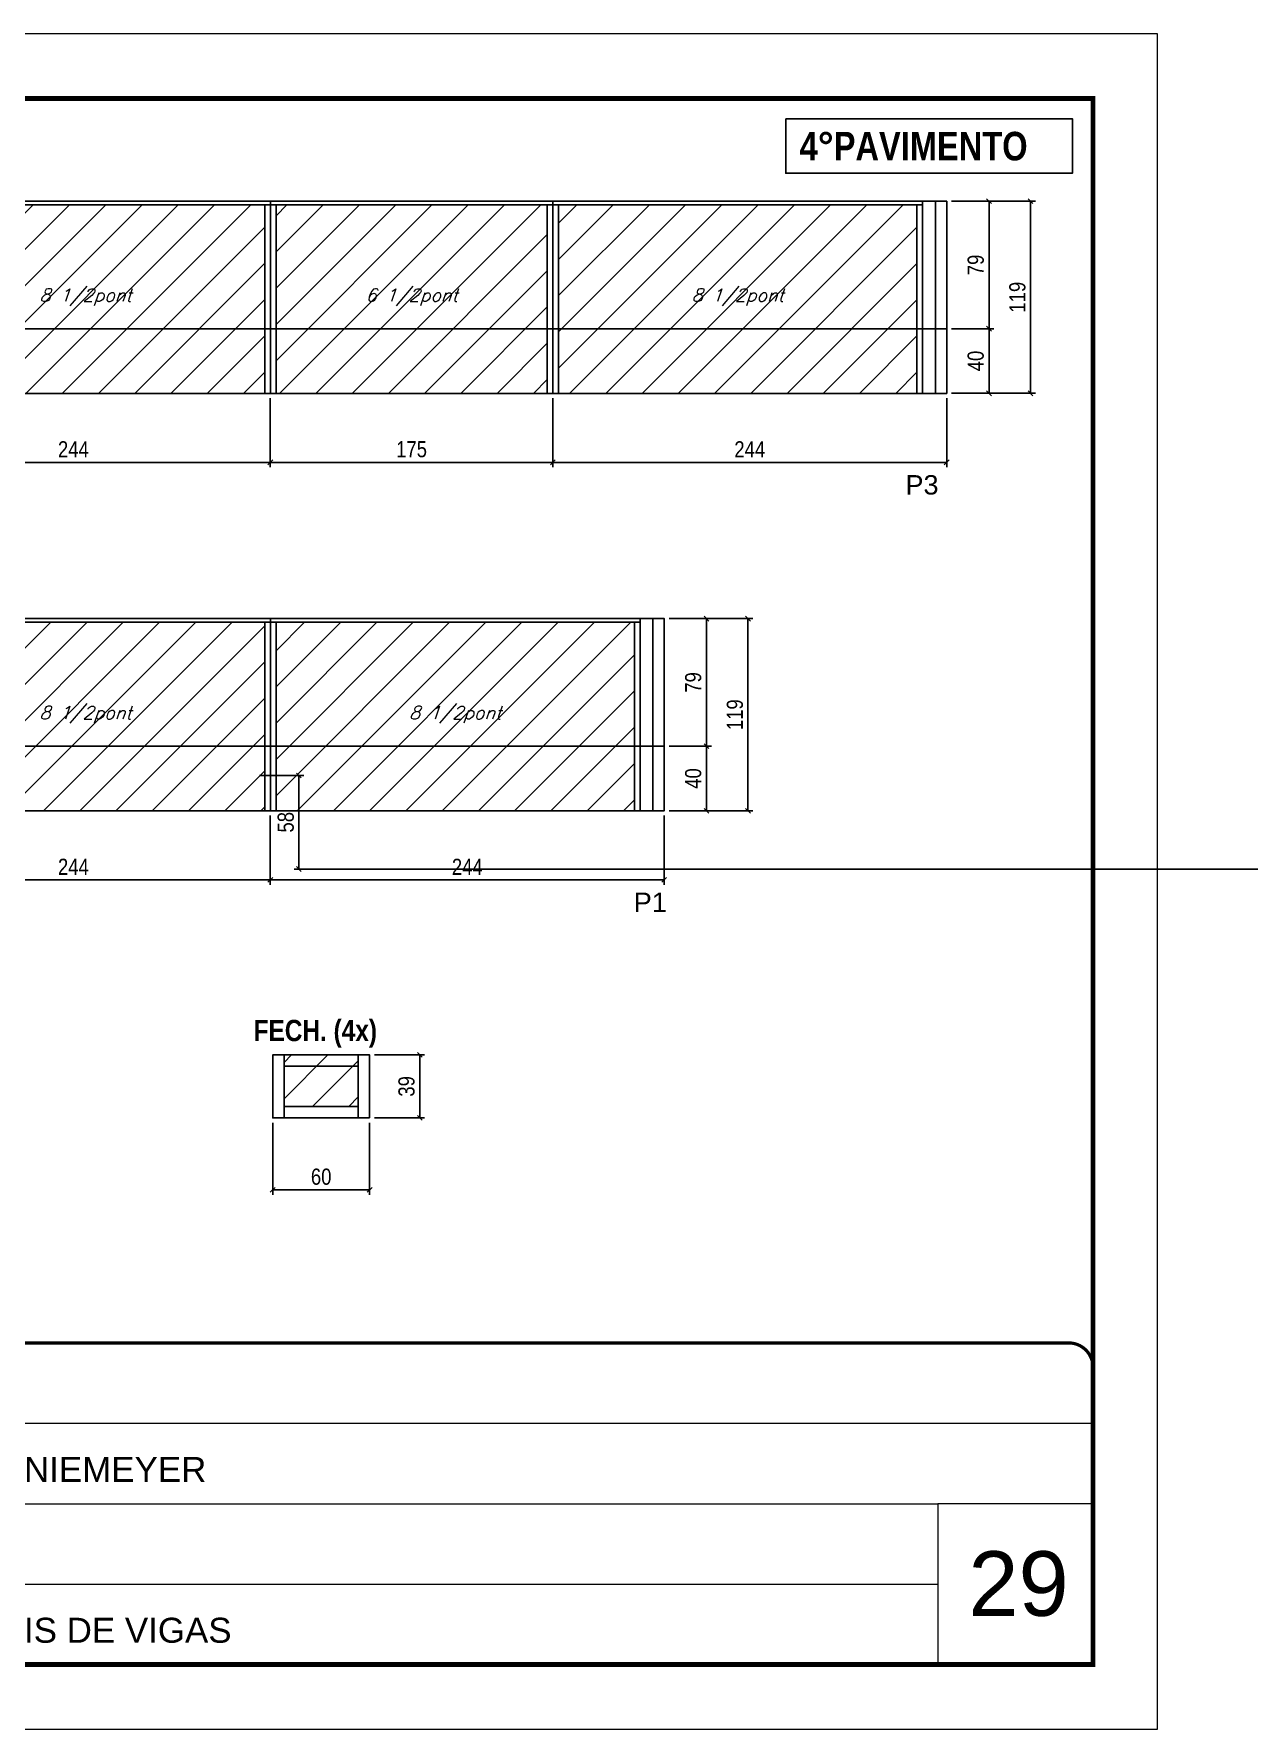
# Model space of a CAD drawing. Extents: x 3330 to 22105, y 1197 to 30204.
# Drawn here: x 13635 to 14388, y 20723 to 21773 of the extents above; entities that cross this region are included whole.
import ezdxf

# ---------------------------------------------------------------- set-up
doc = ezdxf.new("R2010")
doc.units = 0
doc.linetypes.add('CONTINUO', pattern=[0])
doc.linetypes.add('DASHED', pattern=[0.75, 0.5, -0.25])
for name, color, linetype in [('5', 5, 'Continuous'), ('COTA', 241, 'Continuous'), ('NOMENCLATURA', 7, 'Continuous'), ('Painéis', 200, 'Continuous'), ('SARR_2.2x7', 40, 'Continuous'), ('SARR_3.5x7', 81, 'Continuous'), ('texto', 7, 'Continuous')]:
    doc.layers.add(name, color=color, linetype=linetype)
for name, color, linetype, lineweight in [('CARIMBO', 255, 'Continuous', 9), ('Folhas', 255, 'Continuous', 9), ('Hachura', 251, 'Continuous', 9), ('SARRAFO DE PRESSAO', 251, 'DASHED', 9)]:
    doc.layers.add(name, color=color, linetype=linetype, lineweight=lineweight)
doc.styles.add('ARIAL', font='arial.ttf')
doc.styles.add('COTA TECNICA', font='techl___.ttf', dxfattribs={"height": 10})
doc.styles.add('Romans', font='romans.shx')
doc.styles.get("Standard").update_dxf_attribs({"font": 'arial.ttf'})
doc.styles.add('TECNICA', font='techb___.ttf', dxfattribs={"height": 10})
doc.styles.add('Tecnologia', font='')
doc.styles.get('Tecnologia').set_extended_font_data('Forgotten Futurist')
doc.dimstyles.new('PAINEL', dxfattribs={"dimtxt": 10, "dimasz": 3, "dimexe": 3, "dimexo": 3, "dimgap": 3, "dimtad": 1, "dimdec": 1, "dimzin": 12, "dimdsep": 46, "dimtxsty": 'COTA TECNICA', "dimblk1": 'OBLIQUE', "dimblk2": 'OBLIQUE', "dimsah": 1, "dimcen": 0.9, "dimclrd": 4, "dimclre": 4, "dimclrt": 240, "dimadec": 1, "dimazin": 3, "dimtfac": 1, "dimtdec": 1, "dimtmove": 0, "dimatfit": 3, "dimfxl": 1, "dimtolj": 1, "dimtzin": 12, "dimarcsym": 0})
pattern_1 = [(45, (-116174.941, -6575.657), (-11.2253202, 11.2253202), [])]

# ---------------------------------------------------------------- blocks, each defined once
blk = doc.blocks.new('9999999999')
at = {"color": 30, "linetype": 'CONTINUO'}
for p, q in [((98564.6, 34230.2), (98564.6, 34429.4)), ((98564.6, 34379.6), (99584, 34379.6)), ((98564.6, 34329.8), (99488, 34329.8)), ((99584, 34329.8), (99488, 34329.8)), ((99488, 34329.8), (99488, 34230.2)), ((98564.6, 34280), (99488, 34280))]:
    blk.add_line(p, q, dxfattribs=at)
at = {"color": 30, "linetype": 'CONTINUO', "const_width": 2}
blk.add_lwpolyline([(99584, 34230.2), (99584, 34414.4, 0.414214), (99569, 34429.4), (98229, 34429.4, 0.414214), (98214, 34414.4), (98214, 34245.2, 0.414214), (98229, 34230.2), (99584, 34230.2)], format="xyb", dxfattribs=at)
at = {"layer": 'Folhas'}
blk.add_lwpolyline([(98139, 34190.2), (99624, 34190.2), (99624, 35240.2), (98139, 35240.2)], close=True, dxfattribs=at)
at = {"layer": 'Folhas', "color": 30, "const_width": 3}
blk.add_lwpolyline([(98214, 34230.2), (99584, 34230.2), (99584, 35200.2), (98214, 35200.2)], close=True, dxfattribs=at)
at = {"color": 7, "linetype": 'Continuous', "ltscale": 5, "style": 'ARIAL'}
for s, height, p in [('TRISUL', 15.48, (98837.7, 34393.1)), ('VALDIR NIEMEYER', 15.483, (98837.7, 34343.3)), ('TIPO 1', 15.48, (98837.7, 34293.5)), ('NOVA SISTEMAS CONSTRUTIVOS', 11.059, (98263.2, 34267.2)), ('LATERAIS DE VIGAS', 15.483, (98837.7, 34243.7))]:
    blk.add_text(s, height=height, dxfattribs=at).set_placement(p)
at = {"layer": 'Folhas', "color": 7, "style": 'Tecnologia', "width": 1.5}
for s, p in [('CLIENTE:', (98573.7, 34397.2)), ('OBRA:', (98573.7, 34347.3)), ('PAVIMENTO:', (98573.7, 34297.5)), ('PROJETO:', (98573.7, 34247.7))]:
    blk.add_text(s, height=14, dxfattribs=at).set_placement(p)
blk = doc.blocks.new('_Oblique')
at = {"color": 0, "linetype": 'ByBlock', "lineweight": -2}
blk.add_line((-0.5, -0.5), (0.5, 0.5), dxfattribs=at)
blk = doc.blocks.new('*D2109')
at = {"layer": 'COTA', "color": 4, "linetype": 'ByBlock', "lineweight": -2, "transparency": 16777216}
for p, q in [((14203.5, 21669.5), (14255.4, 21669.5)), ((14252.4, 21669.5), (14252.4, 21550.5)), ((14203.5, 21550.5), (14255.4, 21550.5))]:
    blk.add_line(p, q, dxfattribs=at)
at = {"layer": 'Defpoints', "color": 0, "linetype": 'ByBlock', "transparency": 16777216}
for p in [(14200.5, 21669.5), (14200.5, 21550.5), (14252.4, 21550.5)]:
    blk.add_point(p, dxfattribs=at)
at = {"layer": 'COTA', "color": 4, "linetype": 'ByBlock', "lineweight": -2, "transparency": 16777216, "xscale": 3, "yscale": 3, "zscale": 3}
for p, rotation in [((14252.4, 21669.5), 90), ((14252.4, 21550.5), 270)]:
    blk.add_blockref('_Oblique', p, dxfattribs=dict(at, rotation=rotation))
at = {"layer": 'COTA', "color": 240, "linetype": 'ByBlock', "transparency": 16777216, "insert": (14244.3, 21610), "char_height": 10, "attachment_point": 5, "rotation": 90, "style": 'COTA TECNICA'}
blk.add_mtext('\\A1;119', dxfattribs=at)
blk = doc.blocks.new('*D2110')
at = {"layer": 'COTA', "color": 4, "linetype": 'ByBlock', "lineweight": -2, "transparency": 16777216}
for p, q in [((13537.5, 21547.5), (13537.5, 21504.7)), ((13781.5, 21547.5), (13781.5, 21504.7)), ((13781.5, 21507.7), (13537.5, 21507.7))]:
    blk.add_line(p, q, dxfattribs=at)
at = {"layer": 'Defpoints', "color": 0, "linetype": 'ByBlock', "transparency": 16777216}
for p in [(13537.5, 21550.5), (13781.5, 21550.5), (13537.5, 21507.7)]:
    blk.add_point(p, dxfattribs=at)
at = {"layer": 'COTA', "color": 4, "linetype": 'ByBlock', "lineweight": -2, "transparency": 16777216, "xscale": 3, "yscale": 3, "zscale": 3, "rotation": 180}
blk.add_blockref('_Oblique', (13537.5, 21507.7), dxfattribs=at)
at = {"layer": 'COTA', "color": 4, "linetype": 'ByBlock', "lineweight": -2, "transparency": 16777216, "xscale": 3, "yscale": 3, "zscale": 3}
blk.add_blockref('_Oblique', (13781.5, 21507.7), dxfattribs=at)
at = {"layer": 'COTA', "color": 240, "linetype": 'ByBlock', "transparency": 16777216, "insert": (13659.5, 21515.8), "char_height": 10, "attachment_point": 5, "style": 'COTA TECNICA'}
blk.add_mtext('\\A1;244', dxfattribs=at)
blk = doc.blocks.new('*D2111')
at = {"layer": 'COTA', "color": 4, "linetype": 'ByBlock', "lineweight": -2, "transparency": 16777216}
for p, q in [((13781.5, 21547.5), (13781.5, 21504.7)), ((13956.5, 21547.5), (13956.5, 21504.7)), ((13781.5, 21507.7), (13956.5, 21507.7))]:
    blk.add_line(p, q, dxfattribs=at)
at = {"layer": 'Defpoints', "color": 0, "linetype": 'ByBlock', "transparency": 16777216}
for p in [(13781.5, 21550.5), (13956.5, 21550.5), (13956.5, 21507.7)]:
    blk.add_point(p, dxfattribs=at)
at = {"layer": 'COTA', "color": 4, "linetype": 'ByBlock', "lineweight": -2, "transparency": 16777216, "xscale": 3, "yscale": 3, "zscale": 3, "rotation": 180}
blk.add_blockref('_Oblique', (13781.5, 21507.7), dxfattribs=at)
at = {"layer": 'COTA', "color": 4, "linetype": 'ByBlock', "lineweight": -2, "transparency": 16777216, "xscale": 3, "yscale": 3, "zscale": 3}
blk.add_blockref('_Oblique', (13956.5, 21507.7), dxfattribs=at)
at = {"layer": 'COTA', "color": 240, "linetype": 'ByBlock', "transparency": 16777216, "insert": (13869, 21515.8), "char_height": 10, "attachment_point": 5, "style": 'COTA TECNICA'}
blk.add_mtext('\\A1;175', dxfattribs=at)
blk = doc.blocks.new('*D2112')
at = {"layer": 'COTA', "color": 4, "linetype": 'ByBlock', "lineweight": -2, "transparency": 16777216}
for p, q in [((13956.5, 21547.5), (13956.5, 21504.7)), ((14200.5, 21547.5), (14200.5, 21504.7)), ((13956.5, 21507.7), (14200.5, 21507.7))]:
    blk.add_line(p, q, dxfattribs=at)
at = {"layer": 'Defpoints', "color": 0, "linetype": 'ByBlock', "transparency": 16777216}
for p in [(13956.5, 21550.5), (14200.5, 21550.5), (14200.5, 21507.7)]:
    blk.add_point(p, dxfattribs=at)
at = {"layer": 'COTA', "color": 4, "linetype": 'ByBlock', "lineweight": -2, "transparency": 16777216, "xscale": 3, "yscale": 3, "zscale": 3, "rotation": 180}
blk.add_blockref('_Oblique', (13956.5, 21507.7), dxfattribs=at)
at = {"layer": 'COTA', "color": 4, "linetype": 'ByBlock', "lineweight": -2, "transparency": 16777216, "xscale": 3, "yscale": 3, "zscale": 3}
blk.add_blockref('_Oblique', (14200.5, 21507.7), dxfattribs=at)
at = {"layer": 'COTA', "color": 240, "linetype": 'ByBlock', "transparency": 16777216, "insert": (14078.5, 21515.8), "char_height": 10, "attachment_point": 5, "style": 'COTA TECNICA'}
blk.add_mtext('\\A1;244', dxfattribs=at)
blk = doc.blocks.new('*D2115')
at = {"layer": 'COTA', "color": 4, "linetype": 'ByBlock', "lineweight": -2, "transparency": 16777216}
for p, q in [((13537.5, 21288.9), (13537.5, 21246.1)), ((13781.5, 21288.9), (13781.5, 21246.1)), ((13781.5, 21249.1), (13537.5, 21249.1))]:
    blk.add_line(p, q, dxfattribs=at)
at = {"layer": 'Defpoints', "color": 0, "linetype": 'ByBlock', "transparency": 16777216}
for p in [(13537.5, 21291.9), (13781.5, 21291.9), (13537.5, 21249.1)]:
    blk.add_point(p, dxfattribs=at)
at = {"layer": 'COTA', "color": 4, "linetype": 'ByBlock', "lineweight": -2, "transparency": 16777216, "xscale": 3, "yscale": 3, "zscale": 3, "rotation": 180}
blk.add_blockref('_Oblique', (13537.5, 21249.1), dxfattribs=at)
at = {"layer": 'COTA', "color": 4, "linetype": 'ByBlock', "lineweight": -2, "transparency": 16777216, "xscale": 3, "yscale": 3, "zscale": 3}
blk.add_blockref('_Oblique', (13781.5, 21249.1), dxfattribs=at)
at = {"layer": 'COTA', "color": 240, "linetype": 'ByBlock', "transparency": 16777216, "insert": (13659.5, 21257.2), "char_height": 10, "attachment_point": 5, "style": 'COTA TECNICA'}
blk.add_mtext('\\A1;244', dxfattribs=at)
blk = doc.blocks.new('*D2116')
at = {"layer": 'COTA', "color": 4, "linetype": 'ByBlock', "lineweight": -2, "transparency": 16777216}
for p, q in [((13781.5, 21288.9), (13781.5, 21246.1)), ((14025.5, 21288.9), (14025.5, 21246.1)), ((13781.5, 21249.1), (14025.5, 21249.1))]:
    blk.add_line(p, q, dxfattribs=at)
at = {"layer": 'Defpoints', "color": 0, "linetype": 'ByBlock', "transparency": 16777216}
for p in [(13781.5, 21291.9), (14025.5, 21291.9), (14025.5, 21249.1)]:
    blk.add_point(p, dxfattribs=at)
at = {"layer": 'COTA', "color": 4, "linetype": 'ByBlock', "lineweight": -2, "transparency": 16777216, "xscale": 3, "yscale": 3, "zscale": 3, "rotation": 180}
blk.add_blockref('_Oblique', (13781.5, 21249.1), dxfattribs=at)
at = {"layer": 'COTA', "color": 4, "linetype": 'ByBlock', "lineweight": -2, "transparency": 16777216, "xscale": 3, "yscale": 3, "zscale": 3}
blk.add_blockref('_Oblique', (14025.5, 21249.1), dxfattribs=at)
at = {"layer": 'COTA', "color": 240, "linetype": 'ByBlock', "transparency": 16777216, "insert": (13903.5, 21257.2), "char_height": 10, "attachment_point": 5, "style": 'COTA TECNICA'}
blk.add_mtext('\\A1;244', dxfattribs=at)
blk = doc.blocks.new('*D2124')
at = {"layer": 'COTA', "color": 4, "linetype": 'ByBlock', "lineweight": -2, "transparency": 16777216}
for p, q in [((13846, 21140.7), (13877.1, 21140.7)), ((13874.1, 21101.7), (13874.1, 21140.7)), ((13846, 21101.7), (13877.1, 21101.7))]:
    blk.add_line(p, q, dxfattribs=at)
at = {"layer": 'Defpoints', "color": 0, "linetype": 'ByBlock', "transparency": 16777216}
for p in [(13843, 21140.7), (13874.1, 21140.7), (13843, 21101.7)]:
    blk.add_point(p, dxfattribs=at)
at = {"layer": 'COTA', "color": 4, "linetype": 'ByBlock', "lineweight": -2, "transparency": 16777216, "xscale": 3, "yscale": 3, "zscale": 3}
for p, rotation in [((13874.1, 21140.7), 90), ((13874.1, 21101.7), 270)]:
    blk.add_blockref('_Oblique', p, dxfattribs=dict(at, rotation=rotation))
at = {"layer": 'COTA', "color": 240, "linetype": 'ByBlock', "transparency": 16777216, "insert": (13865.9, 21121.2), "char_height": 10, "attachment_point": 5, "rotation": 90, "style": 'COTA TECNICA'}
blk.add_mtext('\\A1;39', dxfattribs=at)
blk = doc.blocks.new('*D2125')
at = {"layer": 'COTA', "color": 4, "linetype": 'ByBlock', "lineweight": -2, "transparency": 16777216}
for p, q in [((13783, 21098.7), (13783, 21054.1)), ((13843, 21098.7), (13843, 21054.1)), ((13843, 21057.1), (13783, 21057.1))]:
    blk.add_line(p, q, dxfattribs=at)
at = {"layer": 'Defpoints', "color": 0, "linetype": 'ByBlock', "transparency": 16777216}
for p in [(13783, 21101.7), (13843, 21101.7), (13783, 21057.1)]:
    blk.add_point(p, dxfattribs=at)
at = {"layer": 'COTA', "color": 4, "linetype": 'ByBlock', "lineweight": -2, "transparency": 16777216, "xscale": 3, "yscale": 3, "zscale": 3, "rotation": 180}
blk.add_blockref('_Oblique', (13783, 21057.1), dxfattribs=at)
at = {"layer": 'COTA', "color": 4, "linetype": 'ByBlock', "lineweight": -2, "transparency": 16777216, "xscale": 3, "yscale": 3, "zscale": 3}
blk.add_blockref('_Oblique', (13843, 21057.1), dxfattribs=at)
at = {"layer": 'COTA', "color": 240, "linetype": 'ByBlock', "transparency": 16777216, "insert": (13813, 21065.2), "char_height": 10, "attachment_point": 5, "style": 'COTA TECNICA'}
blk.add_mtext('\\A1;60', dxfattribs=at)
blk = doc.blocks.new('*D2126')
at = {"layer": 'COTA', "color": 4, "linetype": 'ByBlock', "lineweight": -2, "transparency": 16777216}
for p, q in [((14203.5, 21669.5), (14229.7, 21669.5)), ((14226.7, 21669.5), (14226.7, 21590.5)), ((14203.5, 21590.5), (14229.7, 21590.5))]:
    blk.add_line(p, q, dxfattribs=at)
at = {"layer": 'Defpoints', "color": 0, "linetype": 'ByBlock', "transparency": 16777216}
for p in [(14200.5, 21669.5), (14200.5, 21590.5), (14226.7, 21590.5)]:
    blk.add_point(p, dxfattribs=at)
at = {"layer": 'COTA', "color": 4, "linetype": 'ByBlock', "lineweight": -2, "transparency": 16777216, "xscale": 3, "yscale": 3, "zscale": 3}
for p, rotation in [((14226.7, 21669.5), 90), ((14226.7, 21590.5), 270)]:
    blk.add_blockref('_Oblique', p, dxfattribs=dict(at, rotation=rotation))
at = {"layer": 'COTA', "color": 240, "linetype": 'ByBlock', "transparency": 16777216, "insert": (14218.5, 21630), "char_height": 10, "attachment_point": 5, "rotation": 90, "style": 'COTA TECNICA'}
blk.add_mtext('\\A1;79', dxfattribs=at)
blk = doc.blocks.new('*D2127')
at = {"layer": 'COTA', "color": 4, "linetype": 'ByBlock', "lineweight": -2, "transparency": 16777216}
for p, q in [((14203.5, 21590.5), (14229.7, 21590.5)), ((14226.7, 21590.5), (14226.7, 21550.5)), ((14203.5, 21550.5), (14229.7, 21550.5))]:
    blk.add_line(p, q, dxfattribs=at)
at = {"layer": 'Defpoints', "color": 0, "linetype": 'ByBlock', "transparency": 16777216}
for p in [(14200.5, 21590.5), (14200.5, 21550.5), (14226.7, 21550.5)]:
    blk.add_point(p, dxfattribs=at)
at = {"layer": 'COTA', "color": 4, "linetype": 'ByBlock', "lineweight": -2, "transparency": 16777216, "xscale": 3, "yscale": 3, "zscale": 3}
for p, rotation in [((14226.7, 21590.5), 90), ((14226.7, 21550.5), 270)]:
    blk.add_blockref('_Oblique', p, dxfattribs=dict(at, rotation=rotation))
at = {"layer": 'COTA', "color": 240, "linetype": 'ByBlock', "transparency": 16777216, "insert": (14218.5, 21570.5), "char_height": 10, "attachment_point": 5, "rotation": 90, "style": 'COTA TECNICA'}
blk.add_mtext('\\A1;40', dxfattribs=at)
blk = doc.blocks.new('*D2128')
at = {"layer": 'COTA', "color": 4, "linetype": 'ByBlock', "lineweight": -2, "transparency": 16777216}
for p, q in [((14028.5, 21410.9), (14080.4, 21410.9)), ((14077.4, 21410.9), (14077.4, 21291.9)), ((14028.5, 21291.9), (14080.4, 21291.9))]:
    blk.add_line(p, q, dxfattribs=at)
at = {"layer": 'Defpoints', "color": 0, "linetype": 'ByBlock', "transparency": 16777216}
for p in [(14025.5, 21410.9), (14025.5, 21291.9), (14077.4, 21291.9)]:
    blk.add_point(p, dxfattribs=at)
at = {"layer": 'COTA', "color": 4, "linetype": 'ByBlock', "lineweight": -2, "transparency": 16777216, "xscale": 3, "yscale": 3, "zscale": 3}
for p, rotation in [((14077.4, 21410.9), 90), ((14077.4, 21291.9), 270)]:
    blk.add_blockref('_Oblique', p, dxfattribs=dict(at, rotation=rotation))
at = {"layer": 'COTA', "color": 240, "linetype": 'ByBlock', "transparency": 16777216, "insert": (14069.3, 21351.4), "char_height": 10, "attachment_point": 5, "rotation": 90, "style": 'COTA TECNICA'}
blk.add_mtext('\\A1;119', dxfattribs=at)
blk = doc.blocks.new('*D2129')
at = {"layer": 'COTA', "color": 4, "linetype": 'ByBlock', "lineweight": -2, "transparency": 16777216}
for p, q in [((14028.5, 21410.9), (14054.7, 21410.9)), ((14051.7, 21410.9), (14051.7, 21331.9)), ((14028.5, 21331.9), (14054.7, 21331.9))]:
    blk.add_line(p, q, dxfattribs=at)
at = {"layer": 'Defpoints', "color": 0, "linetype": 'ByBlock', "transparency": 16777216}
for p in [(14025.5, 21410.9), (14025.5, 21331.9), (14051.7, 21331.9)]:
    blk.add_point(p, dxfattribs=at)
at = {"layer": 'COTA', "color": 4, "linetype": 'ByBlock', "lineweight": -2, "transparency": 16777216, "xscale": 3, "yscale": 3, "zscale": 3}
for p, rotation in [((14051.7, 21410.9), 90), ((14051.7, 21331.9), 270)]:
    blk.add_blockref('_Oblique', p, dxfattribs=dict(at, rotation=rotation))
at = {"layer": 'COTA', "color": 240, "linetype": 'ByBlock', "transparency": 16777216, "insert": (14043.5, 21371.4), "char_height": 10, "attachment_point": 5, "rotation": 90, "style": 'COTA TECNICA'}
blk.add_mtext('\\A1;79', dxfattribs=at)
blk = doc.blocks.new('*D2130')
at = {"layer": 'COTA', "color": 4, "linetype": 'ByBlock', "lineweight": -2, "transparency": 16777216}
for p, q in [((14028.5, 21331.9), (14054.7, 21331.9)), ((14051.7, 21331.9), (14051.7, 21291.9)), ((14028.5, 21291.9), (14054.7, 21291.9))]:
    blk.add_line(p, q, dxfattribs=at)
at = {"layer": 'Defpoints', "color": 0, "linetype": 'ByBlock', "transparency": 16777216}
for p in [(14025.5, 21331.9), (14025.5, 21291.9), (14051.7, 21291.9)]:
    blk.add_point(p, dxfattribs=at)
at = {"layer": 'COTA', "color": 4, "linetype": 'ByBlock', "lineweight": -2, "transparency": 16777216, "xscale": 3, "yscale": 3, "zscale": 3}
for p, rotation in [((14051.7, 21331.9), 90), ((14051.7, 21291.9), 270)]:
    blk.add_blockref('_Oblique', p, dxfattribs=dict(at, rotation=rotation))
at = {"layer": 'COTA', "color": 240, "linetype": 'ByBlock', "transparency": 16777216, "insert": (14043.5, 21311.9), "char_height": 10, "attachment_point": 5, "rotation": 90, "style": 'COTA TECNICA'}
blk.add_mtext('\\A1;40', dxfattribs=at)
blk = doc.blocks.new('*D2212')
at = {"layer": 'COTA', "color": 4, "linetype": 'ByBlock', "lineweight": -2, "transparency": 16777216}
for p, q in [((13774.7, 21313.8), (13802.2, 21313.8)), ((13799.2, 21255.8), (13799.2, 21313.8)), ((15465, 21255.8), (13796.2, 21255.8))]:
    blk.add_line(p, q, dxfattribs=at)
at = {"layer": 'Defpoints', "color": 0, "linetype": 'ByBlock', "transparency": 16777216}
for p in [(13771.7, 21313.8), (13799.2, 21313.8), (15468, 21255.8)]:
    blk.add_point(p, dxfattribs=at)
at = {"layer": 'COTA', "color": 4, "linetype": 'ByBlock', "lineweight": -2, "transparency": 16777216, "xscale": 3, "yscale": 3, "zscale": 3}
for p, rotation in [((13799.2, 21313.8), 90), ((13799.2, 21255.8), 270)]:
    blk.add_blockref('_Oblique', p, dxfattribs=dict(at, rotation=rotation))
at = {"layer": 'COTA', "color": 240, "linetype": 'ByBlock', "transparency": 16777216, "insert": (13791.1, 21284.8), "char_height": 10, "attachment_point": 5, "rotation": 90, "style": 'COTA TECNICA'}
blk.add_mtext('\\A1;58', dxfattribs=at)

msp = doc.modelspace()

# ---------------------------------------------------------------- hatches: boundary and pattern name
at = {"layer": 'Hachura', "linetype": 'ByBlock'}
h = msp.add_hatch(dxfattribs=at)
h.set_pattern_fill('ANSI31', color=256, scale=5)
h.set_pattern_definition(pattern_1)
h.paths.add_polyline_path([(13260.04, 21590.46), (13260.04, 21667.26), (13038.04, 21667.26), (13038.04, 21590.46)])
h.paths.add_polyline_path([(13260.04, 21590.46), (13038.04, 21590.46), (13038.04, 21550.46), (13260.04, 21550.46)])
h.paths.add_polyline_path([(13267.04, 21590.46), (13267.04, 21550.46), (13489.04, 21550.46), (13489.04, 21590.46)])
h.paths.add_polyline_path([(13556.04, 21667.26), (13556.04, 21590.46), (13778.04, 21590.46), (13778.04, 21667.26)])
h.paths.add_polyline_path([(13556.04, 21590.46), (13556.04, 21550.46), (13778.04, 21550.46), (13778.04, 21590.46)])
h.paths.add_polyline_path([(13489.04, 21667.26), (13267.04, 21667.26), (13267.04, 21590.46), (13489.04, 21590.46)])
h.paths.add_polyline_path([(13785.04, 21590.46), (13953.04, 21590.46), (13953.04, 21667.26), (13785.04, 21667.26)])
h.paths.add_polyline_path([(13785.04, 21590.46), (13785.04, 21550.46), (13953.04, 21550.46), (13953.04, 21590.46)])
h.paths.add_polyline_path([(14182.04, 21550.46), (14182.04, 21590.46), (13960.04, 21590.46), (13960.04, 21550.46)])
h.paths.add_polyline_path([(14182.04, 21590.46), (14182.04, 21667.26), (13960.04, 21667.26), (13960.04, 21590.46)])
h = msp.add_hatch(dxfattribs=at)
h.set_pattern_fill('ANSI31', color=256, scale=5)
h.set_pattern_definition(pattern_1)
h.paths.add_polyline_path([(13260.04, 21408.7), (13038.04, 21408.7), (13038.04, 21331.9), (13260.04, 21331.9)])
h.paths.add_polyline_path([(13260.04, 21331.9), (13038.04, 21331.9), (13038.04, 21291.9), (13260.04, 21291.9)])
h.paths.add_polyline_path([(13489.04, 21291.9), (13489.04, 21331.9), (13267.04, 21331.9), (13267.04, 21291.9)])
h.paths.add_polyline_path([(13267.04, 21408.7), (13267.04, 21331.9), (13489.04, 21331.9), (13489.04, 21408.7)])
h.paths.add_polyline_path([(13556.04, 21408.7), (13556.04, 21331.9), (13778.04, 21331.9), (13778.04, 21408.7)])
h.paths.add_polyline_path([(13778.04, 21291.9), (13778.04, 21331.9), (13556.04, 21331.9), (13556.04, 21291.9)])
h.paths.add_polyline_path([(14007.04, 21291.9), (14007.04, 21331.9), (13785.04, 21331.9), (13785.04, 21291.9)])
h.paths.add_polyline_path([(14007.04, 21331.9), (14007.04, 21408.7), (13785.04, 21408.7), (13785.04, 21331.9)])
h = msp.add_hatch(dxfattribs=at)
h.set_pattern_fill('ANSI31', color=256, scale=5)
h.set_pattern_definition([(45, (-116174.941, -6588.728), (-11.2253202, 11.2253202), [])])
h.paths.add_polyline_path([(13260.04, 21101.69), (13260.04, 21138.49), (13026.54, 21138.49), (13026.54, 21101.69)])
h.paths.add_polyline_path([(13267.04, 21101.69), (13504.04, 21101.69), (13504.04, 21138.49), (13267.04, 21138.49)])
h.paths.add_polyline_path([(13587.04, 21138.49), (13511.04, 21138.49), (13511.04, 21101.69), (13587.04, 21101.69)])
h.paths.add_polyline_path([(13789.98, 21133.69), (13789.98, 21108.69), (13835.98, 21108.69), (13835.98, 21133.69)])
h.paths.add_polyline_path([(13835.98, 21133.69), (13835.98, 21140.69), (13789.98, 21140.69), (13789.98, 21133.69)])

# ---------------------------------------------------------------- linework, layer by layer
at = {"layer": 'NOMENCLATURA'}
msp.add_lwpolyline([(14100.83, 21720.59), (14278.36, 21720.59), (14278.36, 21686.78), (14100.83, 21686.78)], close=True, dxfattribs=at)
at = {"layer": 'Painéis', "linetype": 'Continuous'}
for p, q in [((13956.54, 21550.46), (13956.54, 21669.46)), ((13537.54, 21590.46), (14200.54, 21590.46)), ((13537.54, 21331.9), (14025.54, 21331.9))]:
    msp.add_line(p, q, dxfattribs=at)
for points in [[(13537.54, 21669.46), (13781.54, 21669.46), (13781.54, 21550.46), (13537.54, 21550.46)], [(13781.54, 21669.46), (14200.54, 21669.46), (14200.54, 21550.46), (13781.54, 21550.46)], [(13537.54, 21410.9), (13781.54, 21410.9), (13781.54, 21291.9), (13537.54, 21291.9)], [(13781.54, 21410.9), (14025.54, 21410.9), (14025.54, 21291.9), (13781.54, 21291.9)], [(13842.98, 21101.69), (13782.98, 21101.69), (13782.98, 21140.69), (13842.98, 21140.69)]]:
    msp.add_lwpolyline(points, close=True, dxfattribs=at)
at = {"layer": 'SARR_2.2x7', "linetype": 'Continuous'}
for p, q in [((13781.54, 21667.26), (13552.54, 21667.26)), ((13956.54, 21667.26), (13781.54, 21667.26)), ((14185.54, 21667.26), (13956.54, 21667.26)), ((14193.54, 21669.46), (14193.54, 21550.46)), ((14018.54, 21410.9), (14018.54, 21291.9)), ((13781.54, 21408.7), (13552.54, 21408.7)), ((14010.54, 21408.7), (13781.54, 21408.7)), ((13789.98, 21140.69), (13789.98, 21101.69)), ((13835.98, 21140.69), (13835.98, 21101.69)), ((13789.98, 21133.69), (13835.98, 21133.69)), ((13789.98, 21108.69), (13835.98, 21108.69))]:
    msp.add_line(p, q, dxfattribs=at)
at = {"layer": 'SARR_3.5x7'}
for p, q in [((13778.04, 21667.26), (13778.04, 21550.46)), ((13785.04, 21667.26), (13785.04, 21550.46)), ((13953.04, 21667.26), (13953.04, 21550.46)), ((13960.04, 21667.26), (13960.04, 21550.46)), ((14182.04, 21667.26), (14182.04, 21550.46)), ((14185.54, 21669.46), (14185.54, 21550.46)), ((14010.54, 21410.9), (14010.54, 21291.9)), ((13778.04, 21408.7), (13778.04, 21291.9)), ((13785.04, 21408.7), (13785.04, 21291.9)), ((14007.04, 21408.7), (14007.04, 21291.9))]:
    msp.add_line(p, q, dxfattribs=at)

# ---------------------------------------------------------------- block references
at = {"layer": 'SARRAFO DE PRESSAO', "color": 6, "linetype": 'ByBlock'}
msp.add_blockref('9999999999', (-85292.92, -13467.11), dxfattribs=at)

# ---------------------------------------------------------------- texts
at = {"layer": '5', "linetype": 'Continuous'}
for s, p in [('P3', (14174.94, 21487.8)), ('P1', (14006.63, 21229.24))]:
    msp.add_text(s, height=12, rotation=359.99996, dxfattribs=at).set_placement(p)
at = {"layer": 'CARIMBO', "style": 'ARIAL'}
msp.add_text('29', height=40, dxfattribs=at).set_placement((14213.92, 20793.24))
at = {"layer": 'NOMENCLATURA', "style": 'TECNICA'}
for s, height, p in [('4°PAVIMENTO ', 17.6379, (14109.41, 21694.78)), ('FECH. (4x)', 13.2, (13771.15, 21149.21))]:
    msp.add_text(s, height=height, dxfattribs=at).set_placement(p)
at = {"layer": 'texto', "color": 2, "char_height": 8, "attachment_point": 5, "style": 'Romans'}
for s, insert in [('{\\Q19;\\C256;8 1/2pont}', (13667.04, 21609.96)), ('{\\Q19;\\C256;6 1/2pont}', (13869.04, 21609.96)), ('{\\Q19;\\C256;8 1/2pont}', (14071.04, 21609.96)), ('{\\Q19;\\C256;8 1/2pont}', (13667.04, 21351.4)), ('{\\Q19;\\C256;8 1/2pont}', (13896.04, 21351.4))]:
    msp.add_mtext(s, dxfattribs=dict(at, insert=insert))

# ---------------------------------------------------------------- dimensions: what is measured, and where the dimension line sits
at = {"layer": 'COTA', "linetype": 'ByBlock'}
for base, p1, p2, picture, middle in [((14252.38, 21550.46), (14200.54, 21669.46), (14200.54, 21550.46), '*D2109', (14244.3, 21609.96)), ((14226.65, 21590.46), (14200.54, 21669.46), (14200.54, 21590.46), '*D2126', (14218.55, 21629.96)), ((14077.38, 21291.9), (14025.54, 21410.9), (14025.54, 21291.9), '*D2128', (14069.3, 21351.4)), ((14051.65, 21331.9), (14025.54, 21410.9), (14025.54, 21331.9), '*D2129', (14043.55, 21371.4)), ((13799.25, 21313.8), (15468.05, 21255.8), (13771.72, 21313.8), '*D2212', (13791.12, 21284.8)), ((13874.11, 21140.69), (13842.98, 21101.69), (13842.98, 21140.69), '*D2124', (13865.86, 21121.19))]:
    dim = msp.add_linear_dim(base=base, p1=p1, p2=p2, angle=90, dimstyle='PAINEL', dxfattribs=at)
    dim.commit()
    dim.dimension.update_dxf_attribs({"geometry": picture, "text_midpoint": middle})
for base, p1, p2, picture, middle in [((14226.65, 21550.46), (14200.54, 21590.46), (14200.54, 21550.46), '*D2127', (14218.55, 21570.46)), ((14051.65, 21291.9), (14025.54, 21331.9), (14025.54, 21291.9), '*D2130', (14043.55, 21311.9))]:
    dim = msp.add_linear_dim(base=base, p1=p1, p2=p2, angle=90, dimstyle='PAINEL', override={"dimtmove": 1}, dxfattribs=at)
    dim.commit()
    dim.dimension.update_dxf_attribs({"geometry": picture, "text_midpoint": middle})
for base, p1, p2, picture, middle in [((13537.54, 21507.7), (13781.54, 21550.46), (13537.54, 21550.46), '*D2110', (13659.54, 21515.77)), ((13956.54, 21507.7), (13781.54, 21550.46), (13956.54, 21550.46), '*D2111', (13869.04, 21515.81)), ((13537.54, 21249.14), (13781.54, 21291.9), (13537.54, 21291.9), '*D2115', (13659.54, 21257.21)), ((14025.54, 21249.14), (13781.54, 21291.9), (14025.54, 21291.9), '*D2116', (13903.54, 21257.21)), ((13782.98, 21057.1), (13842.98, 21101.69), (13782.98, 21101.69), '*D2125', (13812.98, 21065.2))]:
    dim = msp.add_linear_dim(base=base, p1=p1, p2=p2, dimstyle='PAINEL', dxfattribs=at)
    dim.commit()
    dim.dimension.update_dxf_attribs({"geometry": picture, "text_midpoint": middle})
dim = msp.add_linear_dim(base=(14200.54, 21507.7), p1=(13956.54, 21550.46), p2=(14200.54, 21550.46), dimstyle='PAINEL', override={"dimtmove": 1}, dxfattribs=at)
dim.commit()
dim.dimension.update_dxf_attribs({"geometry": '*D2112', "text_midpoint": (14078.54, 21515.77)})

doc.saveas('drawing.dxf')
